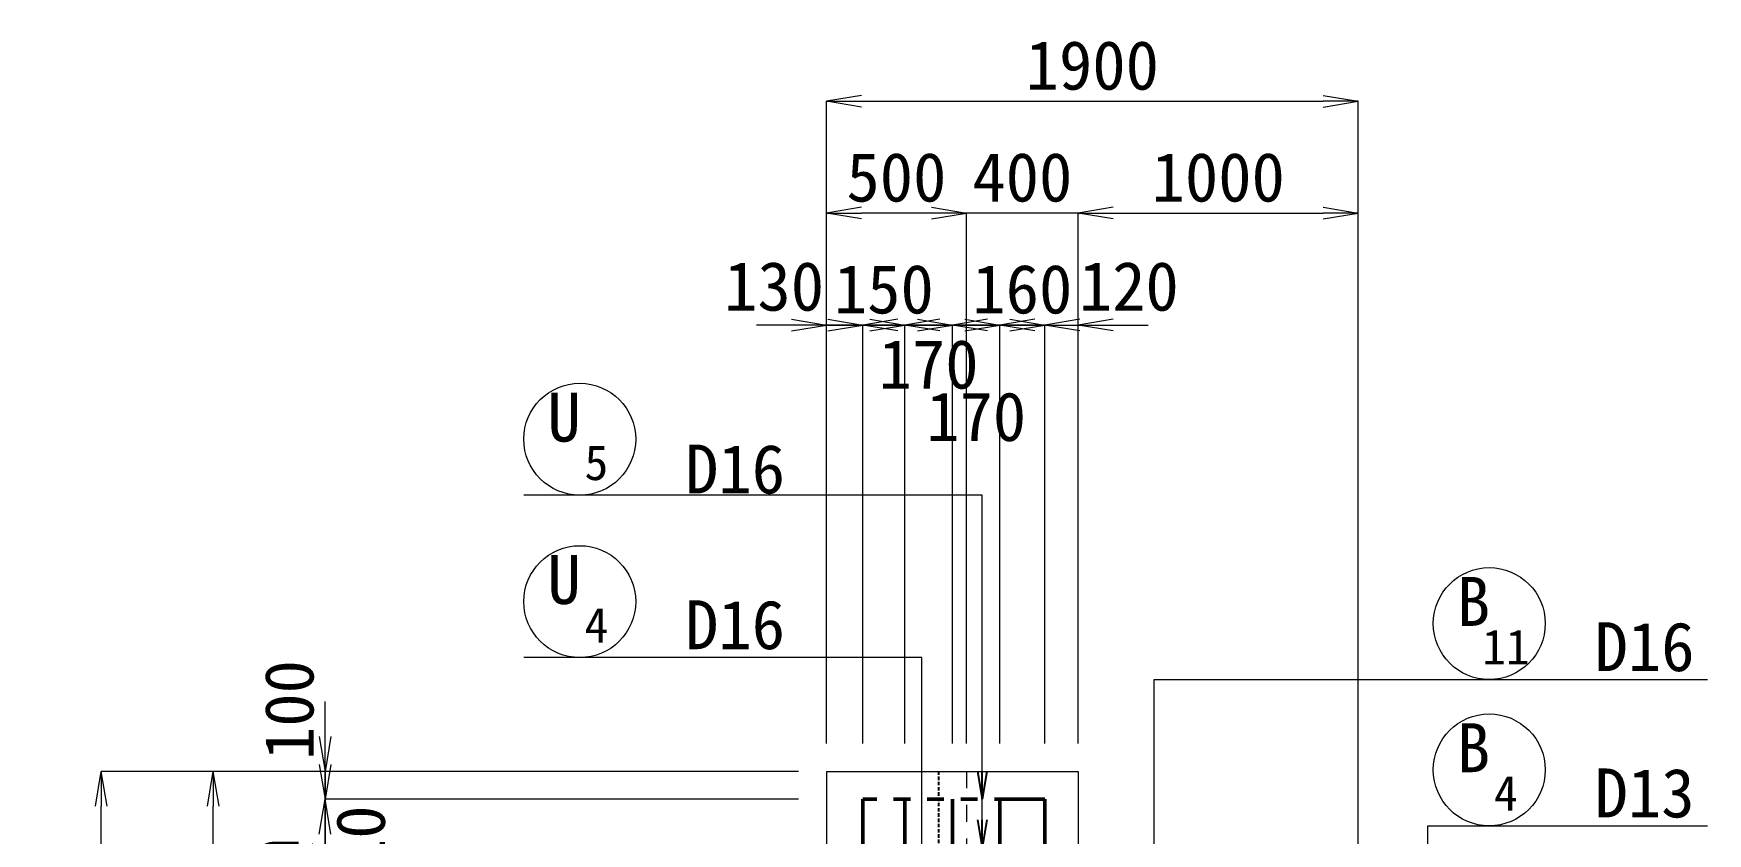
# Model space of a CAD drawing. Header units: millimetres. Extents: x 169470 to 758170, y -17820 to 11880.
# Drawn here: x 520469 to 526451, y 4179 to 7039 of the extents above; entities that cross this region are included whole.
import ezdxf
from ezdxf.enums import TextEntityAlignment as Align

# ---------------------------------------------------------------- set-up
doc = ezdxf.new("R2010")
doc.units = ezdxf.units.MM
doc.header["$LTSCALE"] = 50
doc.header["$PDSIZE"] = 300
doc.linetypes.add('DASHED2', pattern=[0.375, 0.25, -0.125])
doc.linetypes.add('SXF_跳び破線', pattern=[12, 6, -6])
doc.layers.get('Defpoints').update_dxf_attribs({"color": 151})
for name, color, linetype, lineweight in [('D-BGD', 7, 'Continuous', 13), ('D-STR', 1, 'Continuous', 50), ('D-STR-DIM', 7, 'Continuous', 13), ('D-STR-HTXT', 7, 'Continuous', 13), ('D-STR-TXT', 7, 'Continuous', 13)]:
    doc.layers.add(name, color=color, linetype=linetype, lineweight=lineweight)
doc.styles.add('MS ゴシック', font='MS Gothic.ttf')
doc.styles.add('YOKO_GOTHIC', font='MS Gothic.ttf')
doc.dimstyles.new('DIM-50', dxfattribs={"dimscale": 50, "dimtxt": 3.5, "dimasz": 2.5, "dimexe": 0, "dimexo": 2, "dimgap": 0.8, "dimtad": 1, "dimdec": 0, "dimzin": 1, "dimdsep": 46, "dimtxsty": 'MS ゴシック', "dimblk": 'OPEN', "dimcen": 0.1, "dimclrd": 256, "dimclre": 256, "dimclrt": 256, "dimaunit": 1, "dimadec": 3, "dimazin": 0, "dimtfac": 1, "dimtdec": 0, "dimtix": 1, "dimtmove": 2, "dimatfit": 3, "dimldrblk": 'OPEN', "dimfxl": 1, "dimlwd": -1, "dimlwe": -1, "dimarcsym": 2})
doc.dimstyles.new('S50', dxfattribs={"dimscale": 50, "dimtxt": 3.5, "dimasz": 2, "dimexe": 1, "dimexo": 1, "dimgap": 1, "dimtad": 1, "dimdec": 0, "dimzin": 1, "dimdsep": 46, "dimtxsty": 'YOKO_GOTHIC', "dimblk": 'OPEN', "dimcen": 0, "dimclrd": 256, "dimclre": 256, "dimclrt": 256, "dimaunit": 1, "dimadec": 3, "dimazin": 0, "dimtfac": 1, "dimtdec": 0, "dimtix": 1, "dimtmove": 2, "dimatfit": 3, "dimldrblk": 'OPEN', "dimfxl": 1, "dimlwd": -1, "dimlwe": -1, "dimarcsym": 0})

# ---------------------------------------------------------------- blocks, each defined once
blk = doc.blocks.new('_Open')
at = {"color": 0, "linetype": 'ByBlock', "lineweight": -2}
for p, q in [((-1, 0.167), (0, 0)), ((-1, -0.167), (0, 0)), ((0, 0), (-1, 0))]:
    blk.add_line(p, q, dxfattribs=at)
blk = doc.blocks.new('*D498')
at = {"layer": 'D-STR-DIM', "ltscale": 1500, "transparency": 16777216}
for p, q in [((521511.1, 4526), (521511.1, 4651)), ((523202.5, 4401), (521511.1, 4401)), ((521511.1, 4401), (521511.1, 4301)), ((523202.5, 4301), (521511.1, 4301)), ((521511.1, 4176), (521511.1, 4051))]:
    blk.add_line(p, q, dxfattribs=at)
at = {"layer": 'Defpoints', "color": 0, "ltscale": 1500, "transparency": 16777216}
for p in [(523302.5, 4401), (521511.1, 4301), (523302.5, 4301)]:
    blk.add_point(p, dxfattribs=at)
at = {"layer": 'D-STR-DIM', "ltscale": 1500, "transparency": 16777216, "xscale": 125, "yscale": 125, "zscale": 125}
for p, rotation in [((521511.1, 4401), 270), ((521511.1, 4301), 90)]:
    blk.add_blockref('_Open', p, dxfattribs=dict(at, rotation=rotation))
at = {"layer": 'D-STR-DIM', "ltscale": 1500, "transparency": 16777216, "insert": (521383.6, 4620.1), "char_height": 175, "attachment_point": 5, "rotation": 90, "style": 'MS ゴシック'}
blk.add_mtext('100', dxfattribs=at)
blk = doc.blocks.new('*D500')
at = {"layer": 'D-STR-DIM', "ltscale": 1500, "transparency": 16777216}
for p, q in [((523202.5, 4401), (521111.1, 4401)), ((521111.1, 1426), (521111.1, 4276)), ((523202.5, 1301), (521111.1, 1301))]:
    blk.add_line(p, q, dxfattribs=at)
at = {"layer": 'Defpoints', "color": 0, "ltscale": 1500, "transparency": 16777216}
for p in [(521111.1, 4401), (523302.5, 4401), (523302.5, 1301)]:
    blk.add_point(p, dxfattribs=at)
at = {"layer": 'D-STR-DIM', "ltscale": 1500, "transparency": 16777216, "xscale": 125, "yscale": 125, "zscale": 125}
for p, rotation in [((521111.1, 4401), 90), ((521111.1, 1301), 270)]:
    blk.add_blockref('_Open', p, dxfattribs=dict(at, rotation=rotation))
at = {"layer": 'D-STR-DIM', "ltscale": 1500, "transparency": 16777216, "insert": (520983.6, 2851), "char_height": 175, "attachment_point": 5, "rotation": 90, "style": 'MS ゴシック'}
blk.add_mtext('3100', dxfattribs=at)
blk = doc.blocks.new('*D502')
at = {"layer": 'D-STR-DIM', "ltscale": 1500, "transparency": 16777216}
for p, q in [((523202.5, 4401), (520711.1, 4401)), ((520711.1, 826), (520711.1, 4276)), ((523202.5, 701), (520711.1, 701))]:
    blk.add_line(p, q, dxfattribs=at)
at = {"layer": 'Defpoints', "color": 0, "ltscale": 1500, "transparency": 16777216}
for p in [(520711.1, 4401), (523302.5, 4401), (523302.5, 701)]:
    blk.add_point(p, dxfattribs=at)
at = {"layer": 'D-STR-DIM', "ltscale": 1500, "transparency": 16777216, "xscale": 125, "yscale": 125, "zscale": 125}
for p, rotation in [((520711.1, 4401), 90), ((520711.1, 701), 270)]:
    blk.add_blockref('_Open', p, dxfattribs=dict(at, rotation=rotation))
at = {"layer": 'D-STR-DIM', "ltscale": 1500, "transparency": 16777216, "insert": (520583.6, 2551), "char_height": 175, "attachment_point": 5, "rotation": 90, "style": 'MS ゴシック'}
blk.add_mtext('3700', dxfattribs=at)
blk = doc.blocks.new('*D503')
at = {"layer": 'D-STR-DIM', "ltscale": 1500, "transparency": 16777216}
for p, q in [((523177.5, 5996.4), (523052.5, 5996.4)), ((523302.5, 4501), (523302.5, 5996.4)), ((523302.5, 5996.4), (523432.5, 5996.4)), ((523432.5, 4501), (523432.5, 5996.4)), ((523557.5, 5996.4), (523682.5, 5996.4))]:
    blk.add_line(p, q, dxfattribs=at)
at = {"layer": 'Defpoints', "color": 0, "ltscale": 1500, "transparency": 16777216}
for p in [(523432.5, 5996.4), (523302.5, 4401), (523432.5, 4401)]:
    blk.add_point(p, dxfattribs=at)
at = {"layer": 'D-STR-DIM', "ltscale": 1500, "transparency": 16777216, "xscale": 125, "yscale": 125, "zscale": 125}
blk.add_blockref('_Open', (523302.5, 5996.4), dxfattribs=at)
at = {"layer": 'D-STR-DIM', "ltscale": 1500, "transparency": 16777216, "xscale": 125, "yscale": 125, "zscale": 125, "rotation": 180}
blk.add_blockref('_Open', (523432.5, 5996.4), dxfattribs=at)
at = {"layer": 'D-STR-DIM', "ltscale": 1500, "transparency": 16777216, "insert": (523115.5, 6133.9), "char_height": 175, "attachment_point": 5, "style": 'MS ゴシック'}
blk.add_mtext('130', dxfattribs=at)
blk = doc.blocks.new('*D504')
at = {"layer": 'D-STR-DIM', "ltscale": 1500, "transparency": 16777216}
for p, q in [((523307.5, 5996.4), (523182.5, 5996.4)), ((523432.5, 4501), (523432.5, 5996.4)), ((523432.5, 5996.4), (523582.5, 5996.4)), ((523582.5, 4501), (523582.5, 5996.4)), ((523707.5, 5996.4), (523832.5, 5996.4))]:
    blk.add_line(p, q, dxfattribs=at)
at = {"layer": 'Defpoints', "color": 0, "ltscale": 1500, "transparency": 16777216}
for p in [(523582.5, 5996.4), (523432.5, 4401), (523582.5, 4401)]:
    blk.add_point(p, dxfattribs=at)
at = {"layer": 'D-STR-DIM', "ltscale": 1500, "transparency": 16777216, "xscale": 125, "yscale": 125, "zscale": 125}
blk.add_blockref('_Open', (523432.5, 5996.4), dxfattribs=at)
at = {"layer": 'D-STR-DIM', "ltscale": 1500, "transparency": 16777216, "xscale": 125, "yscale": 125, "zscale": 125, "rotation": 180}
blk.add_blockref('_Open', (523582.5, 5996.4), dxfattribs=at)
at = {"layer": 'D-STR-DIM', "ltscale": 1500, "transparency": 16777216, "insert": (523507.5, 6123.9), "char_height": 175, "attachment_point": 5, "style": 'MS ゴシック'}
blk.add_mtext('150', dxfattribs=at)
blk = doc.blocks.new('*D505')
at = {"layer": 'D-STR-DIM', "ltscale": 1500, "transparency": 16777216}
for p, q in [((523457.5, 5996.4), (523332.5, 5996.4)), ((523582.5, 4501), (523582.5, 5996.4)), ((523582.5, 5996.4), (523752.5, 5996.4)), ((523752.5, 4501), (523752.5, 5996.4)), ((523877.5, 5996.4), (524002.5, 5996.4))]:
    blk.add_line(p, q, dxfattribs=at)
at = {"layer": 'Defpoints', "color": 0, "ltscale": 1500, "transparency": 16777216}
for p in [(523752.5, 5996.4), (523582.5, 4401), (523752.5, 4401)]:
    blk.add_point(p, dxfattribs=at)
at = {"layer": 'D-STR-DIM', "ltscale": 1500, "transparency": 16777216, "xscale": 125, "yscale": 125, "zscale": 125}
blk.add_blockref('_Open', (523582.5, 5996.4), dxfattribs=at)
at = {"layer": 'D-STR-DIM', "ltscale": 1500, "transparency": 16777216, "xscale": 125, "yscale": 125, "zscale": 125, "rotation": 180}
blk.add_blockref('_Open', (523752.5, 5996.4), dxfattribs=at)
at = {"layer": 'D-STR-DIM', "ltscale": 1500, "transparency": 16777216, "insert": (523667.5, 5855.2), "char_height": 175, "attachment_point": 5, "style": 'MS ゴシック'}
blk.add_mtext('170', dxfattribs=at)
blk = doc.blocks.new('*D506')
at = {"layer": 'D-STR-DIM', "ltscale": 1500, "transparency": 16777216}
for p, q in [((523627.5, 5996.4), (523502.5, 5996.4)), ((523752.5, 4501), (523752.5, 5996.4)), ((523752.5, 5996.4), (523922.5, 5996.4)), ((523922.5, 4501), (523922.5, 5996.4)), ((524047.5, 5996.4), (524172.5, 5996.4))]:
    blk.add_line(p, q, dxfattribs=at)
at = {"layer": 'Defpoints', "color": 0, "ltscale": 1500, "transparency": 16777216}
for p in [(523922.5, 5996.4), (523752.5, 4401), (523922.5, 4401)]:
    blk.add_point(p, dxfattribs=at)
at = {"layer": 'D-STR-DIM', "ltscale": 1500, "transparency": 16777216, "xscale": 125, "yscale": 125, "zscale": 125}
blk.add_blockref('_Open', (523752.5, 5996.4), dxfattribs=at)
at = {"layer": 'D-STR-DIM', "ltscale": 1500, "transparency": 16777216, "xscale": 125, "yscale": 125, "zscale": 125, "rotation": 180}
blk.add_blockref('_Open', (523922.5, 5996.4), dxfattribs=at)
at = {"layer": 'D-STR-DIM', "ltscale": 1500, "transparency": 16777216, "insert": (523837.5, 5667.9), "char_height": 175, "attachment_point": 5, "style": 'MS ゴシック'}
blk.add_mtext('170', dxfattribs=at)
blk = doc.blocks.new('*D507')
at = {"layer": 'D-STR-DIM', "ltscale": 1500, "transparency": 16777216}
for p, q in [((523797.5, 5996.4), (523672.5, 5996.4)), ((523922.5, 4501), (523922.5, 5996.4)), ((523922.5, 5996.4), (524082.5, 5996.4)), ((524082.5, 4501), (524082.5, 5996.4)), ((524207.5, 5996.4), (524332.5, 5996.4))]:
    blk.add_line(p, q, dxfattribs=at)
at = {"layer": 'Defpoints', "color": 0, "ltscale": 1500, "transparency": 16777216}
for p in [(524082.5, 5996.4), (523922.5, 4401), (524082.5, 4401)]:
    blk.add_point(p, dxfattribs=at)
at = {"layer": 'D-STR-DIM', "ltscale": 1500, "transparency": 16777216, "xscale": 125, "yscale": 125, "zscale": 125}
blk.add_blockref('_Open', (523922.5, 5996.4), dxfattribs=at)
at = {"layer": 'D-STR-DIM', "ltscale": 1500, "transparency": 16777216, "xscale": 125, "yscale": 125, "zscale": 125, "rotation": 180}
blk.add_blockref('_Open', (524082.5, 5996.4), dxfattribs=at)
at = {"layer": 'D-STR-DIM', "ltscale": 1500, "transparency": 16777216, "insert": (524002.5, 6123.9), "char_height": 175, "attachment_point": 5, "style": 'MS ゴシック'}
blk.add_mtext('160', dxfattribs=at)
blk = doc.blocks.new('*D1872')
at = {"layer": 'D-STR-DIM', "ltscale": 1500, "transparency": 16777216}
for p, q in [((523957.5, 5996.4), (523832.5, 5996.4)), ((524082.5, 4501), (524082.5, 5996.4)), ((524082.5, 5996.4), (524202.5, 5996.4)), ((524202.5, 4501), (524202.5, 5996.4)), ((524327.5, 5996.4), (524452.5, 5996.4))]:
    blk.add_line(p, q, dxfattribs=at)
at = {"layer": 'Defpoints', "color": 0, "ltscale": 1500, "transparency": 16777216}
for p in [(524202.5, 5996.4), (524082.5, 4401), (524202.5, 4401)]:
    blk.add_point(p, dxfattribs=at)
at = {"layer": 'D-STR-DIM', "ltscale": 1500, "transparency": 16777216, "xscale": 125, "yscale": 125, "zscale": 125}
blk.add_blockref('_Open', (524082.5, 5996.4), dxfattribs=at)
at = {"layer": 'D-STR-DIM', "ltscale": 1500, "transparency": 16777216, "xscale": 125, "yscale": 125, "zscale": 125, "rotation": 180}
blk.add_blockref('_Open', (524202.5, 5996.4), dxfattribs=at)
at = {"layer": 'D-STR-DIM', "ltscale": 1500, "transparency": 16777216, "insert": (524383, 6133.9), "char_height": 175, "attachment_point": 5, "style": 'MS ゴシック'}
blk.add_mtext('120', dxfattribs=at)
blk = doc.blocks.new('*D1873')
at = {"layer": 'D-STR-DIM', "ltscale": 1500, "transparency": 16777216}
for p, q in [((524202.5, 4501), (524202.5, 6396.4)), ((524327.5, 6396.4), (525077.5, 6396.4)), ((525202.5, 4001), (525202.5, 6396.4))]:
    blk.add_line(p, q, dxfattribs=at)
at = {"layer": 'Defpoints', "color": 0, "ltscale": 1500, "transparency": 16777216}
for p in [(525202.5, 6396.4), (524202.5, 4401), (525202.5, 3901)]:
    blk.add_point(p, dxfattribs=at)
at = {"layer": 'D-STR-DIM', "ltscale": 1500, "transparency": 16777216, "xscale": 125, "yscale": 125, "zscale": 125, "rotation": 180}
blk.add_blockref('_Open', (524202.5, 6396.4), dxfattribs=at)
at = {"layer": 'D-STR-DIM', "ltscale": 1500, "transparency": 16777216, "xscale": 125, "yscale": 125, "zscale": 125}
blk.add_blockref('_Open', (525202.5, 6396.4), dxfattribs=at)
at = {"layer": 'D-STR-DIM', "ltscale": 1500, "transparency": 16777216, "insert": (524702.5, 6523.9), "char_height": 175, "attachment_point": 5, "style": 'MS ゴシック'}
blk.add_mtext('1000', dxfattribs=at)
blk = doc.blocks.new('*D1874')
at = {"layer": 'D-STR-DIM', "ltscale": 1500, "transparency": 16777216}
for p, q in [((523677.5, 6396.4), (523552.5, 6396.4)), ((523802.5, 4501), (523802.5, 6396.4)), ((524202.5, 6396.4), (523802.5, 6396.4)), ((524202.5, 4501), (524202.5, 6396.4)), ((524327.5, 6396.4), (524452.5, 6396.4))]:
    blk.add_line(p, q, dxfattribs=at)
at = {"layer": 'Defpoints', "color": 0, "ltscale": 1500, "transparency": 16777216}
for p in [(523802.5, 6396.4), (523802.5, 4401), (524202.5, 4401)]:
    blk.add_point(p, dxfattribs=at)
at = {"layer": 'D-STR-DIM', "ltscale": 1500, "transparency": 16777216, "xscale": 125, "yscale": 125, "zscale": 125}
blk.add_blockref('_Open', (523802.5, 6396.4), dxfattribs=at)
at = {"layer": 'D-STR-DIM', "ltscale": 1500, "transparency": 16777216, "xscale": 125, "yscale": 125, "zscale": 125, "rotation": 180}
blk.add_blockref('_Open', (524202.5, 6396.4), dxfattribs=at)
at = {"layer": 'D-STR-DIM', "ltscale": 1500, "transparency": 16777216, "insert": (524002.5, 6523.9), "char_height": 175, "attachment_point": 5, "style": 'MS ゴシック'}
blk.add_mtext('400', dxfattribs=at)
blk = doc.blocks.new('*D1875')
at = {"layer": 'D-STR-DIM', "ltscale": 1500, "transparency": 16777216}
for p, q in [((523302.5, 4501), (523302.5, 6396.4)), ((523677.5, 6396.4), (523427.5, 6396.4)), ((523802.5, 4501), (523802.5, 6396.4))]:
    blk.add_line(p, q, dxfattribs=at)
at = {"layer": 'Defpoints', "color": 0, "ltscale": 1500, "transparency": 16777216}
for p in [(523302.5, 6396.4), (523302.5, 4401), (523802.5, 4401)]:
    blk.add_point(p, dxfattribs=at)
at = {"layer": 'D-STR-DIM', "ltscale": 1500, "transparency": 16777216, "xscale": 125, "yscale": 125, "zscale": 125, "rotation": 180}
blk.add_blockref('_Open', (523302.5, 6396.4), dxfattribs=at)
at = {"layer": 'D-STR-DIM', "ltscale": 1500, "transparency": 16777216, "xscale": 125, "yscale": 125, "zscale": 125}
blk.add_blockref('_Open', (523802.5, 6396.4), dxfattribs=at)
at = {"layer": 'D-STR-DIM', "ltscale": 1500, "transparency": 16777216, "insert": (523552.5, 6523.9), "char_height": 175, "attachment_point": 5, "style": 'MS ゴシック'}
blk.add_mtext('500', dxfattribs=at)
blk = doc.blocks.new('*D508')
at = {"layer": 'D-STR-DIM', "ltscale": 1500, "transparency": 16777216}
for p, q in [((523302.5, 4501), (523302.5, 6796.4)), ((523427.5, 6796.4), (525077.5, 6796.4)), ((525202.5, 4001), (525202.5, 6796.4))]:
    blk.add_line(p, q, dxfattribs=at)
at = {"layer": 'Defpoints', "color": 0, "ltscale": 1500, "transparency": 16777216}
for p in [(525202.5, 6796.4), (523302.5, 4401), (525202.5, 3901)]:
    blk.add_point(p, dxfattribs=at)
at = {"layer": 'D-STR-DIM', "ltscale": 1500, "transparency": 16777216, "xscale": 125, "yscale": 125, "zscale": 125, "rotation": 180}
blk.add_blockref('_Open', (523302.5, 6796.4), dxfattribs=at)
at = {"layer": 'D-STR-DIM', "ltscale": 1500, "transparency": 16777216, "xscale": 125, "yscale": 125, "zscale": 125}
blk.add_blockref('_Open', (525202.5, 6796.4), dxfattribs=at)
at = {"layer": 'D-STR-DIM', "ltscale": 1500, "transparency": 16777216, "insert": (524252.5, 6923.9), "char_height": 175, "attachment_point": 5, "style": 'MS ゴシック'}
blk.add_mtext('1900', dxfattribs=at)
blk = doc.blocks.new('*D2525')
at = {"layer": 'D-STR-DIM', "transparency": 16777216}
for p, q in [((521511.1, 4426), (521511.1, 4551)), ((523202.5, 4301), (521511.1, 4301)), ((521511.1, 3781), (521511.1, 4301)), ((523202.5, 3781), (521511.1, 3781)), ((521511.1, 3656), (521511.1, 3531))]:
    blk.add_line(p, q, dxfattribs=at)
at = {"layer": 'Defpoints', "color": 0, "transparency": 16777216}
for p in [(521511.1, 4301), (523302.5, 4301), (523302.5, 3781)]:
    blk.add_point(p, dxfattribs=at)
at = {"layer": 'D-STR-DIM', "transparency": 16777216, "xscale": 125, "yscale": 125, "zscale": 125}
for p, rotation in [((521511.1, 4301), 270), ((521511.1, 3781), 90)]:
    blk.add_blockref('_Open', p, dxfattribs=dict(at, rotation=rotation))
at = {"layer": 'D-STR-DIM', "transparency": 16777216, "char_height": 175, "attachment_point": 5, "rotation": 90, "style": 'MS ゴシック'}
for s, insert in [('=520', (521638.6, 4041)), ('3@', (521374.3, 4041))]:
    blk.add_mtext(s, dxfattribs=dict(at, insert=insert))

msp = doc.modelspace()

# ---------------------------------------------------------------- linework, layer by layer
at = {"layer": 'D-BGD'}
for p, q in [((523302.54, 4401.01), (524202.54, 4401.01)), ((523302.54, 4401.01), (523302.54, 701.01)), ((524202.54, 4401.01), (524202.54, 3901.01))]:
    msp.add_line(p, q, dxfattribs=at)
at = {"layer": 'D-BGD', "linetype": 'SXF_跳び破線', "ltscale": 0.2}
msp.add_line((523802.54, 4401.01), (523802.54, 1301.01), dxfattribs=at)
at = {"layer": 'D-STR'}
for p, q in [((523432.54, 4301.01), (523432.54, 991.01)), ((523582.54, 4301.01), (523582.54, 991.01)), ((523752.54, 4301.01), (523752.54, 991.01)), ((523922.54, 991.01), (523922.54, 4301.01)), ((523922.54, 4301.01), (524082.54, 4301.01)), ((524082.54, 991.01), (524082.54, 4301.01))]:
    msp.add_line(p, q, dxfattribs=at)
at = {"layer": 'D-STR', "linetype": 'SXF_跳び破線', "ltscale": 0.2}
msp.add_line((524082.54, 4301.01), (523432.54, 4301.01), dxfattribs=at)
at = {"layer": 'D-STR-HTXT'}
msp.add_line((525451, 4206.2), (526451, 4206.2), dxfattribs=at)
at = {"layer": 'D-STR-HTXT', "color": 4}
for centre in [(522420.89, 5588.25), (522420.89, 5007.67)]:
    msp.add_circle(centre, 200, dxfattribs=at)
at = {"layer": 'D-STR-HTXT'}
for centre in [(525671.05, 4929.2), (525671.05, 4406.2)]:
    msp.add_circle(centre, 200, dxfattribs=at)
at = {"layer": 'Defpoints', "linetype": 'DASHED2'}
msp.add_line((523702.54, 4401.01), (523702.54, 1301.01), dxfattribs=at)

# ---------------------------------------------------------------- texts
at = {"layer": 'D-STR-TXT', "color": 4, "style": 'YOKO_GOTHIC'}
for s, height, p in [('U', 175, (522364.61, 5579.94)), ('5', 125, (522480.28, 5442.13)), ('U', 175, (522364.61, 4999.36)), ('4', 125, (522480.28, 4861.55))]:
    msp.add_text(s, height=height, dxfattribs=at).set_placement(p, align=Align.CENTER)
for p in [(522797.41, 5394.25), (522797.41, 4837.67)]:
    msp.add_text('D16', height=175, dxfattribs=at).set_placement(p)
at = {"layer": 'D-STR-TXT', "style": 'YOKO_GOTHIC'}
for s, height, p in [('B', 175, (525614.78, 4920.88)), ('11', 125, (525730.44, 4783.08)), ('B', 175, (525614.78, 4397.89)), ('4', 125, (525730.44, 4260.08))]:
    msp.add_text(s, height=height, dxfattribs=at).set_placement(p, align=Align.CENTER)
for s, p in [('D16', (526047.57, 4759.2)), ('D13', (526047.57, 4236.2))]:
    msp.add_text(s, height=175, dxfattribs=at).set_placement(p)

# ---------------------------------------------------------------- dimensions: what is measured, and where the dimension line sits
at = {"layer": 'D-STR-DIM', "ltscale": 1500}
for base, p1, p2, picture, middle in [((525202.54, 6796.41), (523302.54, 4401.01), (525202.54, 3901.01), '*D508', (524252.54, 6923.91)), ((523302.54, 6396.41), (523802.54, 4401.01), (523302.54, 4401.01), '*D1875', (523552.54, 6523.91)), ((523802.54, 6396.41), (524202.54, 4401.01), (523802.54, 4401.01), '*D1874', (524002.54, 6523.91)), ((525202.54, 6396.41), (524202.54, 4401.01), (525202.54, 3901.01), '*D1873', (524702.54, 6523.91)), ((523582.54, 5996.41), (523432.54, 4401.01), (523582.54, 4401.01), '*D504', (523507.54, 6123.91)), ((524082.54, 5996.41), (523922.54, 4401.01), (524082.54, 4401.01), '*D507', (524002.54, 6123.91))]:
    dim = msp.add_linear_dim(base=base, p1=p1, p2=p2, dimstyle='DIM-50', dxfattribs=at)
    dim.commit()
    dim.dimension.update_dxf_attribs({"geometry": picture, "text_midpoint": middle})
for base, p1, p2, picture, middle in [((523432.54, 5996.41), (523302.54, 4401.01), (523432.54, 4401.01), '*D503', (523115.54, 6133.91)), ((524202.54, 5996.41), (524082.54, 4401.01), (524202.54, 4401.01), '*D1872', (524382.96, 6133.91)), ((523752.54, 5996.41), (523582.54, 4401.01), (523752.54, 4401.01), '*D505', (523667.54, 5855.17)), ((523922.54, 5996.41), (523752.54, 4401.01), (523922.54, 4401.01), '*D506', (523837.54, 5667.91))]:
    dim = msp.add_linear_dim(base=base, p1=p1, p2=p2, dimstyle='DIM-50', dxfattribs=at)
    dim.commit()
    dim.dimension.update_dxf_attribs({"geometry": picture, "text_midpoint": middle, "dimtype": 160})
dim = msp.add_linear_dim(base=(521511.12, 4301.01), p1=(523302.54, 4401.01), p2=(523302.54, 4301.01), angle=90, dimstyle='DIM-50', dxfattribs=at)
dim.commit()
dim.dimension.update_dxf_attribs({"geometry": '*D498', "text_midpoint": (521383.62, 4620.08), "dimtype": 160})
at = {"layer": 'D-STR-DIM'}
dim = msp.add_linear_dim(base=(521511.12, 4301.01), p1=(523302.54, 3781.01), p2=(523302.54, 4301.01), angle=90, text='3@\\X=<>', dimstyle='DIM-50', dxfattribs=at)
dim.commit()
dim.dimension.update_dxf_attribs({"geometry": '*D2525', "text_midpoint": (521511.12, 4041.01)})
at = {"layer": 'D-STR-DIM', "ltscale": 1500}
for base, p1, picture, middle in [((520711.12, 4401.01), (523302.54, 701.01), '*D502', (520583.62, 2551.01)), ((521111.12, 4401.01), (523302.54, 1301.01), '*D500', (520983.62, 2851.01))]:
    dim = msp.add_linear_dim(base=base, p1=p1, p2=(523302.54, 4401.01), angle=90, dimstyle='DIM-50', dxfattribs=at)
    dim.commit()
    dim.dimension.update_dxf_attribs({"geometry": picture, "text_midpoint": middle})

# ---------------------------------------------------------------- leaders
at = {"layer": 'D-STR-HTXT'}
for points in [[(523858.56, 3782.01), (523858.56, 5388.25), (522220.89, 5388.25)], [(523642.99, 1351.01), (523642.99, 4807.67), (522220.89, 4807.67)], [(523858.56, 4301.01), (523858.56, 4741.13)], [(524473.03, 3421.01), (524473.03, 4729.2), (526451, 4729.2)], [(523858.56, 4128.01), (523858.56, 4568.13)], [(523858.56, 3955.01), (523858.56, 4395.13)], [(524332.54, 3351.4), (525451, 3351.4), (525451, 4206.2)]]:
    msp.add_leader(points, dimstyle='S50', dxfattribs=at)

doc.saveas('drawing.dxf')
